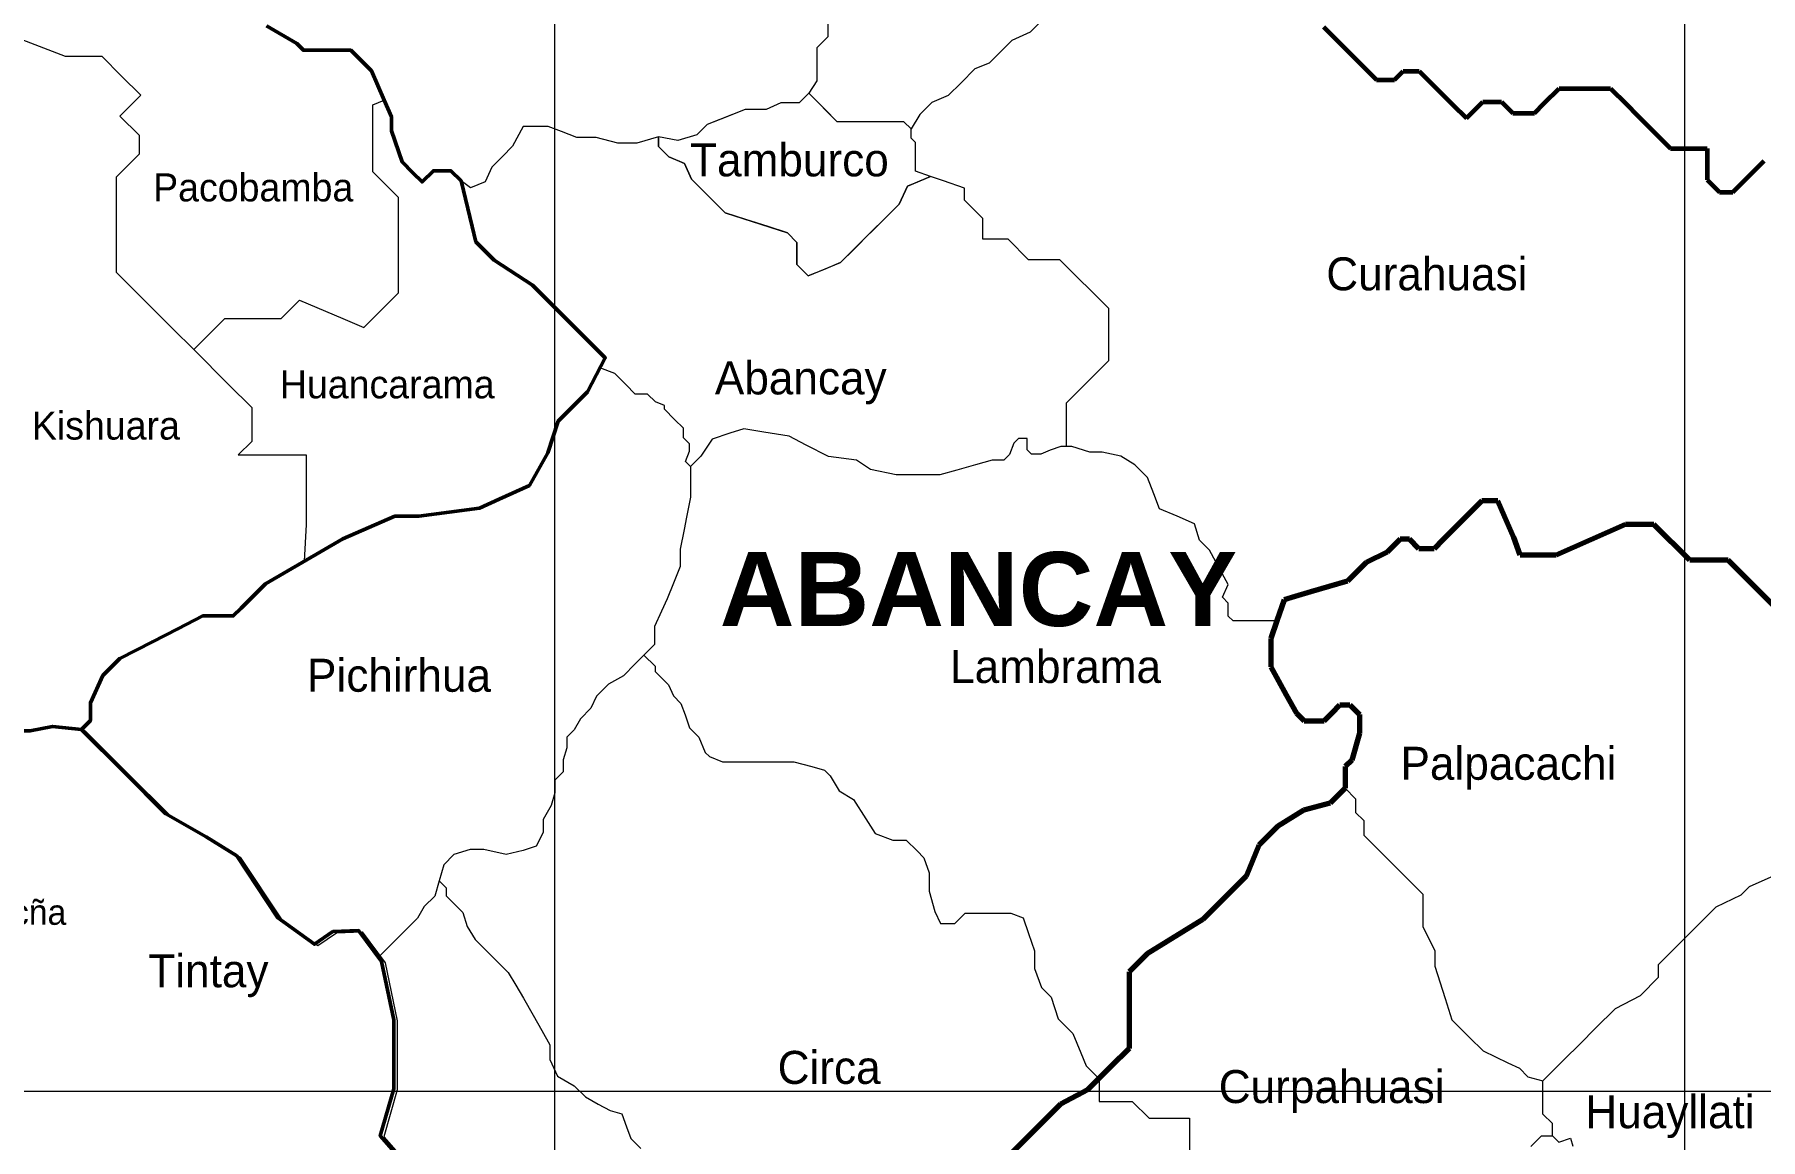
# Model space of a CAD drawing. Header units: millimetres. Extents: x 759886 to 760567, y 8424917 to 8425825.
# Drawn here: x 760432.56 to 760439.49, y 8425616.76 to 8425621.2 of the extents above; entities that cross this region are included whole.
import ezdxf

# ---------------------------------------------------------------- set-up
doc = ezdxf.new("R2010")
doc.units = ezdxf.units.MM
for name, color, linetype, lineweight in [('02', 2, 'Continuous', 20), ('Cap Prov', 94, 'Continuous', 25), ('Distrito', 212, 'Continuous', 25), ('Ejes de Coordenadas', 38, 'Continuous', 5), ('Eléctricas', 30, 'Continuous', 20), ('poste', 131, 'Continuous', 30)]:
    doc.layers.add(name, color=color, linetype=linetype, lineweight=lineweight)
doc.layers.add('05', color=5, linetype='Continuous')
doc.styles.add('century', font='GOTHIC.TTF')

msp = doc.modelspace()

# ---------------------------------------------------------------- linework, layer by layer
at = {"lineweight": 60}
for p, q in [((760437.73964, 8425621.23405), (760437.8036, 8425621.1701)), ((760437.8036, 8425621.1701), (760437.84897, 8425621.12472)), ((760437.84897, 8425621.12472), (760437.90673, 8425621.06696)), ((760437.90673, 8425621.06696), (760437.95213, 8425621.02156)), ((760437.95213, 8425621.02156), (760438.02446, 8425621.02156)), ((760438.02446, 8425621.02156), (760438.05855, 8425621.05565)), ((760438.05855, 8425621.05565), (760438.12353, 8425621.05565)), ((760438.12353, 8425621.05565), (760438.1952, 8425620.98398)), ((760438.1952, 8425620.98398), (760438.25708, 8425620.9221)), ((760438.62505, 8425620.92684), (760438.68488, 8425620.98667)), ((760438.68488, 8425620.98667), (760438.78399, 8425620.98667)), ((760438.78399, 8425620.98667), (760438.89132, 8425620.98667)), ((760438.89132, 8425620.98667), (760438.9553, 8425620.92268)), ((760438.25708, 8425620.9221), (760438.31279, 8425620.86638)), ((760438.31279, 8425620.86638), (760438.37945, 8425620.93304)), ((760438.37945, 8425620.93304), (760438.45376, 8425620.93304)), ((760438.45376, 8425620.93304), (760438.49916, 8425620.88764)), ((760438.49916, 8425620.88764), (760438.58585, 8425620.88764)), ((760438.58585, 8425620.88764), (760438.62505, 8425620.92684)), ((760438.9553, 8425620.92268), (760439.00069, 8425620.8773)), ((760439.00069, 8425620.8773), (760439.06669, 8425620.8113)), ((760439.06669, 8425620.8113), (760439.13272, 8425620.74527)), ((760439.13272, 8425620.74527), (760439.21329, 8425620.74527)), ((760439.21329, 8425620.74527), (760439.27934, 8425620.74527)), ((760439.27934, 8425620.74527), (760439.27934, 8425620.69382)), ((760439.27934, 8425620.69382), (760439.27934, 8425620.61959)), ((760439.45061, 8425620.63816), (760439.50838, 8425620.69592)), ((760439.27934, 8425620.61959), (760439.32885, 8425620.57008)), ((760439.38253, 8425620.57008), (760439.45061, 8425620.63816)), ((760439.32885, 8425620.57008), (760439.38253, 8425620.57008))]:
    msp.add_line(p, q, dxfattribs=at)
at = {"layer": '02', "linetype": 'Continuous', "lineweight": 5}
for points in [[(760432.51237, 8425621.18259), (760432.68596, 8425621.11565), (760432.83284, 8425621.11565), (760432.91292, 8425621.03558), (760432.98967, 8425620.95883), (760432.98967, 8425620.95883), (760432.90631, 8425620.87548), (760432.98302, 8425620.79877), (760432.98302, 8425620.72211), (760432.89129, 8425620.63038), (760432.89129, 8425620.522), (760432.89129, 8425620.37526), (760432.89129, 8425620.24852), (760432.98887, 8425620.15094), (760433.11902, 8425620.0208), (760433.20244, 8425619.93738), (760433.34257, 8425619.79725), (760433.43598, 8425619.70384), (760433.43598, 8425619.56816), (760433.38148, 8425619.51366), (760433.38148, 8425619.51366), (760433.43598, 8425619.51366), (760433.54056, 8425619.51366), (760433.54056, 8425619.51366), (760433.65407, 8425619.51366), (760433.65407, 8425619.42142), (760433.65407, 8425619.34137), (760433.65407, 8425619.23465), (760433.64577, 8425619.08636)], [(760433.20244, 8425619.93738), (760433.32687, 8425620.06181), (760433.42039, 8425620.06181), (760433.55392, 8425620.06181), (760433.55392, 8425620.06181), (760433.62731, 8425620.13521), (760433.80095, 8425620.06176), (760433.88566, 8425620.02592), (760433.94802, 8425620.08828), (760434.02475, 8425620.16501), (760434.02475, 8425620.24185), (760434.02475, 8425620.36859), (760434.02475, 8425620.47531), (760434.02475, 8425620.54868), (760433.92221, 8425620.65123), (760433.92221, 8425620.65123), (760433.92221, 8425620.79548), (760433.92221, 8425620.92011), (760433.96753, 8425620.93966)]]:
    msp.add_lwpolyline(points, dxfattribs=at)
at = {"layer": '02'}
for points in [[(760432.75213, 8425618.41024), (760432.63557, 8425618.42251), (760432.54544, 8425618.40559), (760432.49572, 8425618.40559), (760432.44446, 8425618.35434), (760432.3144, 8425618.27069), (760432.17144, 8425618.27069), (760432.08753, 8425618.27069), (760432.00984, 8425618.27069), (760431.95392, 8425618.21477), (760431.82026, 8425618.13718)], [(760432.75213, 8425618.41024), (760432.9239, 8425618.23847), (760433.09044, 8425618.07192), (760433.25266, 8425617.97877), (760433.3753, 8425617.90255), (760433.53917, 8425617.65468), (760433.53917, 8425617.65468), (760433.6873, 8425617.54745), (760433.76129, 8425617.59836), (760433.86423, 8425617.60217), (760433.95701, 8425617.478), (760434.00563, 8425617.2441), (760434.00563, 8425616.96668), (760433.95151, 8425616.77803), (760434.16848, 8425616.53007)], [(760432.7663, 8425618.40552), (760432.93807, 8425618.23375), (760433.10461, 8425618.06721), (760433.26683, 8425617.97405), (760433.38947, 8425617.89783), (760433.55335, 8425617.64996), (760433.55335, 8425617.64996), (760433.70147, 8425617.54274), (760433.77547, 8425617.59364), (760433.8784, 8425617.59746), (760433.97118, 8425617.47328), (760434.01981, 8425617.23938), (760434.01981, 8425616.96196), (760433.96569, 8425616.77332), (760434.18265, 8425616.52535)]]:
    msp.add_lwpolyline(points, dxfattribs=at)
at = {"layer": 'Cap Prov', "color": 2, "lineweight": 70}
for p, q in [((760438.3421, 8425619.29589), (760438.30299, 8425619.25678)), ((760438.37498, 8425619.32876), (760438.3421, 8425619.29589)), ((760438.43907, 8425619.32876), (760438.37498, 8425619.32876)), ((760438.46586, 8425619.26809), (760438.43907, 8425619.32876)), ((760438.2601, 8425619.21389), (760438.21846, 8425619.17225)), ((760438.30299, 8425619.25678), (760438.2601, 8425619.21389)), ((760438.50373, 8425619.18234), (760438.46586, 8425619.26809)), ((760438.95197, 8425619.23465), (760438.67345, 8425619.11087)), ((760439.06554, 8425619.23465), (760438.95197, 8425619.23465)), ((760439.20986, 8425619.09033), (760439.06554, 8425619.23465)), ((760438.04678, 8425619.17478), (760437.99504, 8425619.12304)), ((760438.08465, 8425619.17478), (760438.04678, 8425619.17478)), ((760438.12252, 8425619.13691), (760438.08465, 8425619.17478)), ((760438.21846, 8425619.17225), (760438.18313, 8425619.13691)), ((760438.52903, 8425619.11087), (760438.50373, 8425619.18234)), ((760437.91045, 8425619.08145), (760437.86125, 8425619.03225)), ((760437.99504, 8425619.12304), (760437.91045, 8425619.08145)), ((760438.18313, 8425619.13691), (760438.12252, 8425619.13691)), ((760438.67345, 8425619.11087), (760438.52903, 8425619.11087)), ((760439.36469, 8425619.09033), (760439.20986, 8425619.09033)), ((760439.44716, 8425619.00786), (760439.36469, 8425619.09033)), ((760437.83601, 8425619.00701), (760437.68829, 8425618.96291)), ((760437.86125, 8425619.03225), (760437.83601, 8425619.00701)), ((760439.54517, 8425618.90985), (760439.44716, 8425619.00786)), ((760437.62574, 8425618.94424), (760437.58125, 8425618.93095)), ((760437.68829, 8425618.96291), (760437.62574, 8425618.94424)), ((760437.58125, 8425618.93095), (760437.55196, 8425618.84689)), ((760437.55196, 8425618.84689), (760437.52725, 8425618.77597)), ((760437.52725, 8425618.77597), (760437.52725, 8425618.7233)), ((760437.52725, 8425618.7233), (760437.52725, 8425618.66277)), ((760437.52725, 8425618.66277), (760437.58981, 8425618.55013)), ((760437.58981, 8425618.55013), (760437.63073, 8425618.47644)), ((760437.63073, 8425618.47644), (760437.66173, 8425618.44543)), ((760437.74128, 8425618.44543), (760437.77346, 8425618.47762)), ((760437.77346, 8425618.47762), (760437.805, 8425618.50916)), ((760437.805, 8425618.50916), (760437.805, 8425618.50916)), ((760437.805, 8425618.50916), (760437.84479, 8425618.50916)), ((760437.84479, 8425618.50916), (760437.88359, 8425618.47036)), ((760437.88359, 8425618.47036), (760437.88359, 8425618.39627)), ((760437.66173, 8425618.44543), (760437.70594, 8425618.44543)), ((760437.70594, 8425618.44543), (760437.74128, 8425618.44543)), ((760437.88359, 8425618.39627), (760437.85236, 8425618.28782)), ((760437.85236, 8425618.28782), (760437.82587, 8425618.26133)), ((760437.82587, 8425618.26133), (760437.82587, 8425618.20963)), ((760437.82587, 8425618.17432), (760437.76592, 8425618.11438)), ((760437.82587, 8425618.20963), (760437.82587, 8425618.17432)), ((760437.76592, 8425618.11438), (760437.66049, 8425618.08605)), ((760437.66049, 8425618.08605), (760437.55446, 8425618.02047)), ((760437.55446, 8425618.02047), (760437.48003, 8425617.94604)), ((760437.48003, 8425617.94604), (760437.42823, 8425617.82122)), ((760437.42823, 8425617.82122), (760437.25447, 8425617.64746)), ((760437.25447, 8425617.64746), (760437.03147, 8425617.50958)), ((760437.03147, 8425617.50958), (760436.95829, 8425617.4364)), ((760436.95829, 8425617.4364), (760436.95829, 8425617.34059)), ((760436.95829, 8425617.34059), (760436.95829, 8425617.22457)), ((760436.95829, 8425617.22457), (760436.95829, 8425617.12873)), ((760436.95829, 8425617.12873), (760436.88384, 8425617.05428)), ((760436.88384, 8425617.05428), (760436.79173, 8425616.96217)), ((760436.79173, 8425616.96217), (760436.68308, 8425616.90426)), ((760436.68308, 8425616.90426), (760436.61494, 8425616.83613)), ((760436.56447, 8425616.78565), (760436.46001, 8425616.68119)), ((760436.61494, 8425616.83613), (760436.56447, 8425616.78565))]:
    msp.add_line(p, q, dxfattribs=at)
at = {"layer": 'Cap Prov', "lineweight": 50}
for points in [[(760433.49514, 8425621.23772), (760433.61635, 8425621.16631), (760433.64275, 8425621.13991), (760433.75309, 8425621.13991), (760433.83389, 8425621.13991), (760433.91698, 8425621.05682), (760433.96753, 8425620.93966), (760433.99643, 8425620.87267), (760433.99643, 8425620.81547), (760434.03901, 8425620.69128), (760434.08249, 8425620.64779), (760434.11978, 8425620.61051), (760434.16486, 8425620.6556), (760434.20372, 8425620.6556), (760434.2348, 8425620.6556), (760434.27596, 8425620.61443), (760434.32032, 8425620.43156), (760434.33524, 8425620.37007), (760434.40885, 8425620.29646), (760434.56273, 8425620.19559), (760434.67766, 8425620.08067), (760434.81124, 8425619.94709), (760434.85472, 8425619.90361), (760434.78339, 8425619.76713), (760434.72281, 8425619.70655), (760434.66535, 8425619.64909), (760434.62489, 8425619.52185), (760434.5503, 8425619.39145), (760434.4291, 8425619.33556), (760434.35066, 8425619.29939), (760434.10589, 8425619.26725), (760434.00954, 8425619.26725), (760433.80132, 8425619.17721), (760433.49021, 8425618.99551), (760433.39237, 8425618.89767), (760433.3613, 8425618.86659), (760433.23848, 8425618.86659), (760433.13903, 8425618.81543), (760433.0366, 8425618.76274), (760432.90526, 8425618.69517), (760432.83685, 8425618.62676), (760432.78785, 8425618.51737), (760432.78785, 8425618.44596), (760432.78785, 8425618.44596), (760432.75213, 8425618.41024)], [(760432.75213, 8425618.41024), (760432.63557, 8425618.42251), (760432.54544, 8425618.40559), (760432.49572, 8425618.40559), (760432.44446, 8425618.35434), (760432.3144, 8425618.27069), (760432.17144, 8425618.27069), (760432.08753, 8425618.27069), (760432.00984, 8425618.27069), (760431.95392, 8425618.21477), (760431.82026, 8425618.13718)], [(760432.75213, 8425618.41024), (760432.9239, 8425618.23847), (760433.09044, 8425618.07192), (760433.25266, 8425617.97877), (760433.3753, 8425617.90255), (760433.53917, 8425617.65468), (760433.53917, 8425617.65468), (760433.6873, 8425617.54745), (760433.76129, 8425617.59836), (760433.86423, 8425617.60217), (760433.95701, 8425617.478), (760434.00563, 8425617.2441), (760434.00563, 8425616.96668), (760433.95151, 8425616.77803), (760434.16848, 8425616.53007)]]:
    msp.add_lwpolyline(points, dxfattribs=at)
at = {"layer": 'Ejes de Coordenadas', "linetype": 'Continuous'}
for p, q in [((760434.65065, 8425626.32298), (760434.65065, 8425607.73148)), ((760439.18886, 8425626.32298), (760439.18886, 8425607.73148)), ((760424.27437, 8425616.9571), (760444.90275, 8425616.9571))]:
    msp.add_line(p, q, dxfattribs=at)
at = {"layer": 'Eléctricas', "linetype": 'Continuous', "lineweight": 5}
for p, q in [((760435.01036, 8425618.70902), (760435.05513, 8425618.66424)), ((760435.05513, 8425618.66424), (760435.05513, 8425618.64314)), ((760435.05513, 8425618.64314), (760435.08595, 8425618.61232)), ((760435.08595, 8425618.61232), (760435.10852, 8425618.58976)), ((760435.10852, 8425618.58976), (760435.12884, 8425618.54539)), ((760435.12884, 8425618.54539), (760435.15894, 8425618.5153)), ((760435.15894, 8425618.5153), (760435.1755, 8425618.4687)), ((760435.1755, 8425618.4687), (760435.19367, 8425618.4176)), ((760435.19367, 8425618.4176), (760435.23125, 8425618.38003)), ((760435.23125, 8425618.38003), (760435.25679, 8425618.31831)), ((760435.25679, 8425618.31831), (760435.27334, 8425618.30177)), ((760435.27334, 8425618.30177), (760435.32603, 8425618.28072)), ((760435.32603, 8425618.28072), (760435.40431, 8425618.28072)), ((760435.40431, 8425618.28072), (760435.44645, 8425618.28072)), ((760435.44645, 8425618.28072), (760435.52473, 8425618.28072)), ((760435.52473, 8425618.28072), (760435.61204, 8425618.28072)), ((760435.61204, 8425618.28072), (760435.68429, 8425618.26117)), ((760435.68429, 8425618.26117), (760435.73524, 8425618.24738)), ((760435.73524, 8425618.24738), (760435.75779, 8425618.22483)), ((760435.75779, 8425618.22483), (760435.79417, 8425618.16342)), ((760435.79417, 8425618.16342), (760435.85137, 8425618.12883)), ((760435.85137, 8425618.12883), (760435.90134, 8425618.05155)), ((760435.90134, 8425618.05155), (760435.93913, 8425617.9931)), ((760435.93913, 8425617.9931), (760436.00972, 8425617.96584)), ((760436.00972, 8425617.96584), (760436.06391, 8425617.96584)), ((760436.06391, 8425617.96584), (760436.10753, 8425617.92221)), ((760436.10753, 8425617.92221), (760436.13462, 8425617.89512)), ((760436.13462, 8425617.89512), (760436.15573, 8425617.835)), ((760436.15573, 8425617.835), (760436.15573, 8425617.76131)), ((760436.15573, 8425617.76131), (760436.17831, 8425617.6786)), ((760436.17831, 8425617.6786), (760436.20099, 8425617.631)), ((760436.20099, 8425617.631), (760436.25819, 8425617.631)), ((760436.25819, 8425617.631), (760436.29957, 8425617.67237)), ((760436.29957, 8425617.67237), (760436.3756, 8425617.67237)), ((760436.3756, 8425617.67237), (760436.43431, 8425617.67237)), ((760436.43431, 8425617.67237), (760436.48398, 8425617.67237)), ((760436.48398, 8425617.67237), (760436.53365, 8425617.65356)), ((760436.53365, 8425617.65356), (760436.55473, 8425617.59039)), ((760436.55473, 8425617.59039), (760436.57806, 8425617.52047)), ((760436.57806, 8425617.52047), (760436.57806, 8425617.45054)), ((760436.57806, 8425617.45054), (760436.60741, 8425617.37384)), ((760436.60741, 8425617.37384), (760436.64578, 8425617.33548)), ((760436.64578, 8425617.33548), (760436.67365, 8425617.24752)), ((760436.67365, 8425617.24752), (760436.73232, 8425617.18884)), ((760436.73232, 8425617.18884), (760436.76418, 8425617.11167)), ((760436.76418, 8425617.11167), (760436.78616, 8425617.05843)), ((760436.78616, 8425617.05843), (760436.81399, 8425617.0306)), ((760436.81399, 8425617.0306), (760436.83707, 8425617.00751))]:
    msp.add_line(p, q, dxfattribs=at)
for points in [[(760435.73522, 8425622.12191), (760435.73522, 8425622.03004), (760435.68551, 8425621.98033), (760435.7384, 8425621.92744), (760435.7384, 8425621.86409), (760435.82298, 8425621.82487), (760435.85619, 8425621.79167), (760435.90449, 8425621.74336), (760435.94071, 8425621.70714), (760435.94071, 8425621.6559), (760435.94071, 8425621.59556), (760435.89546, 8425621.55031), (760435.85923, 8425621.45375), (760435.80489, 8425621.39942), (760435.80489, 8425621.32401), (760435.74904, 8425621.26815), (760435.74904, 8425621.19427), (760435.70449, 8425621.14972), (760435.70449, 8425621.08564), (760435.70449, 8425621.01625), (760435.6719, 8425620.96683)], [(760436.76298, 8425621.70101), (760436.76298, 8425621.65829), (760436.73242, 8425621.65829), (760436.69231, 8425621.61818), (760436.64903, 8425621.5749), (760436.61631, 8425621.54218), (760436.5888, 8425621.48105), (760436.62891, 8425621.44094), (760436.65635, 8425621.4135), (760436.65635, 8425621.35234), (760436.65635, 8425621.30803), (760436.60676, 8425621.25844), (760436.56137, 8425621.21305), (760436.48743, 8425621.17933), (760436.43887, 8425621.13077), (760436.39665, 8425621.08855), (760436.33959, 8425621.06539), (760436.28365, 8425621.00945), (760436.23193, 8425620.95773), (760436.1664, 8425620.93035), (760436.11785, 8425620.8818), (760436.08304, 8425620.82351)], [(760436.1617, 8425620.63241), (760436.10119, 8425620.6535), (760436.10119, 8425620.68003), (760436.10119, 8425620.72856), (760436.10119, 8425620.76865), (760436.08304, 8425620.7868), (760436.08304, 8425620.82351), (760436.05391, 8425620.85264), (760435.99096, 8425620.85264), (760435.92549, 8425620.85264), (760435.86213, 8425620.85264), (760435.78609, 8425620.85264), (760435.73628, 8425620.90246), (760435.70145, 8425620.93728), (760435.6719, 8425620.96683), (760435.63405, 8425620.92898), (760435.56011, 8425620.92898), (760435.50098, 8425620.90158), (760435.4165, 8425620.90158), (760435.34258, 8425620.87204), (760435.26466, 8425620.8409), (760435.22313, 8425620.79937), (760435.14616, 8425620.77709), (760435.0691, 8425620.79186)], [(760435.0691, 8425620.79186), (760435.0691, 8425620.75285), (760435.11026, 8425620.71168), (760435.14194, 8425620.69797), (760435.17362, 8425620.68425), (760435.20137, 8425620.62123), (760435.3359, 8425620.4867), (760435.58616, 8425620.40645), (760435.62486, 8425620.36776), (760435.62486, 8425620.27843), (760435.67035, 8425620.23294), (760435.79993, 8425620.28641), (760436.03531, 8425620.52179), (760436.06928, 8425620.59396), (760436.1617, 8425620.63241), (760436.10119, 8425620.6535), (760436.10119, 8425620.76865), (760436.08304, 8425620.7868), (760436.08304, 8425620.82351), (760436.05391, 8425620.85264), (760435.78609, 8425620.85264), (760435.6719, 8425620.96683), (760435.63405, 8425620.92898), (760435.56011, 8425620.92898), (760435.50098, 8425620.90158), (760435.4165, 8425620.90158), (760435.26466, 8425620.8409), (760435.22313, 8425620.79937), (760435.14616, 8425620.77709), (760435.0691, 8425620.79186)], [(760436.70664, 8425619.54699), (760436.70664, 8425619.63463), (760436.70664, 8425619.72339), (760436.78185, 8425619.7986), (760436.87657, 8425619.89332), (760436.87657, 8425620.00151), (760436.87657, 8425620.10211), (760436.81654, 8425620.16213), (760436.74254, 8425620.23613), (760436.68036, 8425620.29831), (760436.55507, 8425620.29831), (760436.47264, 8425620.38074), (760436.37145, 8425620.38074), (760436.37145, 8425620.46307), (760436.29745, 8425620.53707), (760436.29745, 8425620.58509), (760436.21272, 8425620.61462), (760436.1617, 8425620.63241), (760436.09867, 8425620.60619), (760436.06928, 8425620.59396), (760436.03531, 8425620.52179), (760435.98043, 8425620.46691), (760435.91921, 8425620.40569), (760435.85587, 8425620.34235), (760435.79993, 8425620.28641), (760435.73118, 8425620.25804), (760435.67035, 8425620.23294), (760435.62486, 8425620.27843), (760435.62486, 8425620.3129), (760435.62486, 8425620.36776), (760435.58616, 8425620.40645), (760435.50942, 8425620.43106), (760435.41917, 8425620.46), (760435.3359, 8425620.4867), (760435.30374, 8425620.51886), (760435.24886, 8425620.57374), (760435.20137, 8425620.62123), (760435.17362, 8425620.68425), (760435.11026, 8425620.71168), (760435.0691, 8425620.75285), (760435.0691, 8425620.79186), (760434.98143, 8425620.76654), (760434.9054, 8425620.76654), (760434.8188, 8425620.78975), (760434.74066, 8425620.78975), (760434.67941, 8425620.81296), (760434.62625, 8425620.83311), (760434.58226, 8425620.83311), (760434.52524, 8425620.83311), (760434.483, 8425620.75388), (760434.44184, 8425620.71272), (760434.39962, 8425620.6705), (760434.37318, 8425620.61041), (760434.31404, 8425620.5872), (760434.27596, 8425620.61443)], [(760435.1979, 8425619.46756), (760435.17755, 8425619.48791), (760435.19268, 8425619.52858), (760435.19268, 8425619.55838), (760435.16925, 8425619.58181), (760435.16925, 8425619.62082), (760435.13339, 8425619.65668), (760435.09292, 8425619.69715), (760435.09292, 8425619.71165), (760435.0563, 8425619.72726), (760435.02507, 8425619.7585), (760434.97533, 8425619.7585), (760434.93771, 8425619.79612), (760434.89299, 8425619.84085), (760434.8338, 8425619.86359)], [(760437.55196, 8425618.84689), (760437.48535, 8425618.84689), (760437.42869, 8425618.84689), (760437.37589, 8425618.84689), (760437.35685, 8425618.86593), (760437.35685, 8425618.91841), (760437.33355, 8425618.94171), (760437.35657, 8425618.99303), (760437.32438, 8425619.05221), (760437.28163, 8425619.13078), (760437.24126, 8425619.17116), (760437.22136, 8425619.23747), (760437.15181, 8425619.26706), (760437.08118, 8425619.29712), (760437.05781, 8425619.35712), (760437.03224, 8425619.42275), (760436.98146, 8425619.47353), (760436.92492, 8425619.50839), (760436.85022, 8425619.52512), (760436.80129, 8425619.52512), (760436.72917, 8425619.54699), (760436.6841, 8425619.54699), (760436.6416, 8425619.53283), (760436.60426, 8425619.5174), (760436.56691, 8425619.5174), (760436.54953, 8425619.53477), (760436.54953, 8425619.565), (760436.54953, 8425619.57915), (760436.51411, 8425619.57915), (760436.49545, 8425619.56049), (760436.47805, 8425619.51482), (760436.45553, 8425619.4923), (760436.40851, 8425619.4923), (760436.34155, 8425619.47365), (760436.26704, 8425619.45291), (760436.19819, 8425619.43374), (760436.10717, 8425619.43374), (760436.02292, 8425619.43374), (760435.9199, 8425619.45543), (760435.86323, 8425619.49274), (760435.75119, 8425619.50689), (760435.66234, 8425619.55321), (760435.59301, 8425619.58934), (760435.49235, 8425619.60467), (760435.41122, 8425619.61882), (760435.35563, 8425619.60074), (760435.28366, 8425619.57733), (760435.23844, 8425619.50811), (760435.1979, 8425619.46756), (760435.1979, 8425619.4039), (760435.1979, 8425619.34408), (760435.18159, 8425619.26303), (760435.17168, 8425619.2138), (760435.15586, 8425619.13515), (760435.15586, 8425619.0649), (760435.12879, 8425618.998), (760435.10351, 8425618.93553), (760435.08114, 8425618.88607), (760435.05296, 8425618.82376), (760435.05296, 8425618.75162), (760435.01036, 8425618.70902), (760434.9756, 8425618.67426), (760434.92798, 8425618.62663), (760434.86855, 8425618.59208), (760434.85375, 8425618.57728), (760434.82029, 8425618.54382), (760434.79773, 8425618.49559), (760434.75525, 8425618.45311), (760434.73059, 8425618.40867), (760434.70099, 8425618.37907), (760434.70099, 8425618.33662), (760434.68552, 8425618.28902), (760434.68552, 8425618.24013), (760434.65206, 8425618.20667), (760434.65206, 8425618.15651), (760434.63787, 8425618.10504), (760434.60568, 8425618.04844), (760434.60568, 8425617.99697), (760434.57735, 8425617.94165), (760434.52584, 8425617.92364), (760434.45758, 8425617.9082), (760434.36713, 8425617.92827), (760434.31304, 8425617.92827), (760434.24736, 8425617.90769), (760434.20682, 8425617.86715), (760434.18813, 8425617.80219), (760434.17039, 8425617.74055), (760434.12835, 8425617.69852), (760434.10056, 8425617.65166), (760434.04907, 8425617.60018), (760434.01947, 8425617.57057), (760433.98324, 8425617.53434), (760433.94413, 8425617.49523)], [(760434.18813, 8425617.80219), (760434.21654, 8425617.77377), (760434.21654, 8425617.74144), (760434.24735, 8425617.71064), (760434.28275, 8425617.67524), (760434.30008, 8425617.61922), (760434.33227, 8425617.56647), (760434.37346, 8425617.52528), (760434.41722, 8425617.48152), (760434.46485, 8425617.43389), (760434.49582, 8425617.38249), (760434.5268, 8425617.33109), (760434.56551, 8425617.26193), (760434.59982, 8425617.20064), (760434.63201, 8425617.14315), (760434.63201, 8425617.08438), (760434.66338, 8425617.01748), (760434.73035, 8425616.97889), (760434.7754, 8425616.93384), (760434.82693, 8425616.90555), (760434.87405, 8425616.87969), (760434.92094, 8425616.86567), (760434.94035, 8425616.81359), (760434.95791, 8425616.76647), (760434.99764, 8425616.72673)]]:
    msp.add_lwpolyline(points, dxfattribs=at)
at = {"layer": 'poste', "color": 2, "linetype": 'Continuous', "lineweight": 5}
for points in [[(760437.82587, 8425618.17432), (760437.86819, 8425618.132), (760437.86819, 8425618.0775), (760437.90144, 8425618.04425), (760437.90144, 8425617.98519), (760437.94196, 8425617.94466), (760438.00246, 8425617.88416), (760438.04067, 8425617.84595), (760438.0789, 8425617.80772), (760438.13781, 8425617.74881), (760438.13781, 8425617.68598), (760438.13781, 8425617.61913), (760438.18643, 8425617.52046), (760438.18643, 8425617.45998), (760438.22785, 8425617.32947), (760438.25496, 8425617.24404), (760438.32606, 8425617.17295), (760438.3802, 8425617.1188), (760438.47955, 8425617.07164), (760438.52595, 8425617.04961), (760438.56021, 8425617.01536), (760438.6201, 8425616.99843)], [(760438.65865, 8425616.77741), (760438.65865, 8425616.82654), (760438.6201, 8425616.86509), (760438.6201, 8425616.94113), (760438.6201, 8425616.99843), (760438.70591, 8425617.08424), (760438.7696, 8425617.14793), (760438.83171, 8425617.21003), (760438.91133, 8425617.28965), (760439.01164, 8425617.3422), (760439.08488, 8425617.41544), (760439.08488, 8425617.46634), (760439.14382, 8425617.52528), (760439.18999, 8425617.57146), (760439.2505, 8425617.63197), (760439.31579, 8425617.69725), (760439.41628, 8425617.74645), (760439.44971, 8425617.77989), (760439.54843, 8425617.82396)], [(760436.83779, 8425617.00823), (760436.83779, 8425616.91612), (760436.97148, 8425616.91612), (760437.0391, 8425616.8485), (760437.20071, 8425616.8485), (760437.20071, 8425616.71735)], [(760438.57131, 8425616.73481), (760438.61391, 8425616.77741), (760438.65865, 8425616.77741), (760438.68371, 8425616.75235), (760438.73036, 8425616.76786), (760438.74102, 8425616.73582)]]:
    msp.add_lwpolyline(points, dxfattribs=at)

# ---------------------------------------------------------------- texts
at = {"layer": '05', "insert": (760435.31468, 8425619.1237), "char_height": 0.29754, "attachment_point": 1, "style": 'century'}
msp.add_mtext('{\\fArial|b1|i0|c0|p34;ABANCAY}', dxfattribs=at)
at = {"layer": 'Distrito', "linetype": 'Continuous', "lineweight": 5, "attachment_point": 1, "style": 'century'}
for s, insert, char_height, width in [('Tamburco', (760435.19566, 8425620.76557), 0.132554, 1.6770926), ('Pacobamba', (760433.03931, 8425620.64504), 0.112671, 1.4255287), ('Curahuasi', (760437.75025, 8425620.30765), 0.132554, 1.6770926), ('Huancarama', (760433.54821, 8425619.85373), 0.112671, 1.4255287), ('Abancay', (760435.29508, 8425619.88947), 0.132554, 1.6770926), ('Kishuara', (760432.55234, 8425619.68812), 0.112671, 1.4255287), ('Lambrama', (760436.23968, 8425618.72993), 0.132554, 1.6770926), ('Pichirhua', (760433.65751, 8425618.69466), 0.132554, 1.6770926), ('Palpacachi', (760438.04831, 8425618.34093), 0.132554, 1.6770926), ('Chacña', (760432.22353, 8425617.72696), 0.101404, 1.2829758), ('Tintay', (760433.02012, 8425617.50711), 0.132554, 1.6770926), ('Circa', (760435.54718, 8425617.11885), 0.132554, 1.6770926), ('Curpahuasi', (760437.31846, 8425617.04189), 0.132554, 1.6770926), ('Huayllati', (760438.79049, 8425616.94091), 0.132554, 1.6770926)]:
    msp.add_mtext(s, dxfattribs=dict(at, insert=insert, char_height=char_height, width=width))

doc.saveas('drawing.dxf')
